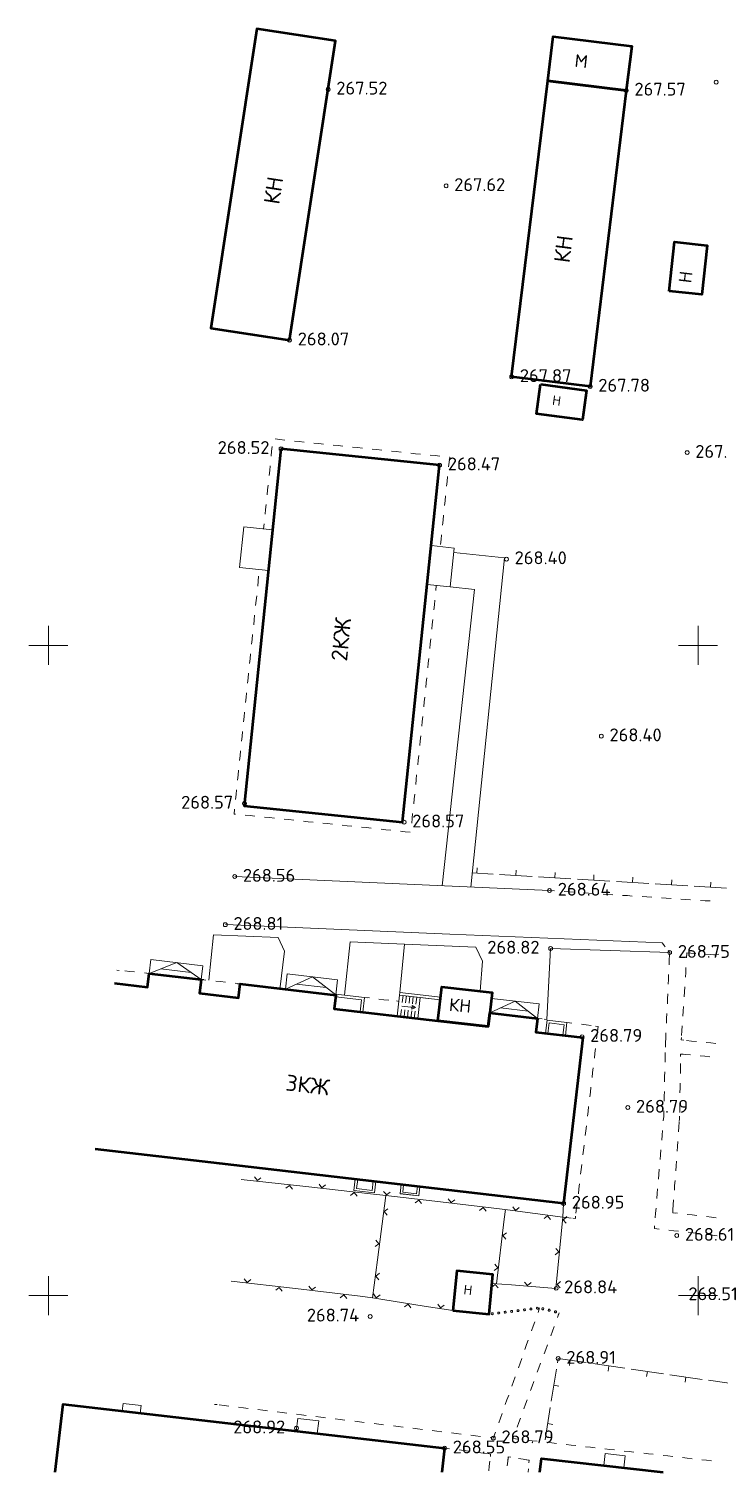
# Model space of a CAD drawing. Header units: millimetres. Extents: x -1422098 to 159246, y 52914 to 701814.
# Drawn here: x -565674 to -512559, y 223561 to 334554 of the extents above; entities that cross this region are included whole.
import ezdxf

# ---------------------------------------------------------------- set-up
doc = ezdxf.new("R2010")
doc.units = ezdxf.units.MM
doc.header["$MEASUREMENT"] = 0
for name, color, linetype in [('! Будiвлi', 7, 'Continuous'), ('! Будівлі.доповнення', 7, 'Continuous'), ('! Вiдмiтки', 7, 'Continuous'), ('! Дороги', 7, 'Continuous'), ('! Засічки Координатні', 7, 'Continuous'), ('! Огорожi', 7, 'Continuous')]:
    doc.layers.add(name, color=color, linetype=linetype)
doc.styles.add('СГЕНЕРИР_СТИЛЬ_1', font='ARIALUNI.TTF')

msp = doc.modelspace()

# ---------------------------------------------------------------- linework, layer by layer
at = {"layer": '! Будiвлi', "color": 250, "linetype": 'Continuous', "lineweight": 50, "true_color": 0x444444, "flags": 128}
for points in [[(-545614, 310614), (-542074, 333624), (-548124, 334554), (-551664, 311544)], [(-519704, 329814), (-525744, 330554), (-525324, 333974), (-519284, 333234)], [(-519704, 329814), (-522484, 307054), (-528524, 307784), (-525744, 330554)], [(-516404, 314394), (-515994, 318174), (-513484, 317894), (-513894, 314124)], [(-526294, 307234), (-522774, 306754), (-523084, 304484), (-526604, 304954)], [(-546274, 302254), (-549114, 274804), (-536914, 273534), (-534064, 300994)], [(-534084, 259324), (-533904, 260884), (-530034, 260434), (-530214, 258874), (-530344, 257824), (-534204, 258264)], [(-533054, 235984), (-530264, 235714), (-529964, 238764), (-532754, 239034)]]:
    msp.add_lwpolyline(points, close=True, dxfattribs=at)
for points in [[(-559094, 261154), (-556534, 260854), (-556414, 261914), (-552414, 261454), (-552534, 260394), (-549534, 260044), (-549414, 261104), (-542044, 260254), (-542174, 259194), (-534204, 258264), (-530344, 257824), (-530214, 258874), (-526544, 258454), (-526664, 257394), (-523044, 256974), (-524524, 244224), (-551014, 247294), (-560574, 248404)], [(-563641, 223561), (-563034, 228794), (-533684, 225404), (-533896, 223561)], [(-526352, 223561), (-526234, 224614), (-516876, 223561)]]:
    msp.add_lwpolyline(points, dxfattribs=at)
at = {"layer": '! Будівлі.доповнення', "color": 250, "linetype": 'Continuous', "lineweight": 20, "true_color": 0x444444, "flags": 128}
for points in [[(-547244, 292904), (-546914, 296034), (-549124, 296264), (-549454, 293134)], [(-535014, 291814), (-534704, 294814), (-532944, 294624), (-533254, 291634)], [(-556416, 261919), (-556294, 262974), (-552293, 262510), (-552415, 261455)], [(-556414, 261914), (-552414, 261454), (-552294, 262504), (-556294, 262974)], [(-542049, 260255), (-541914, 261424), (-545793, 261874), (-545929, 260705)], [(-542044, 260254), (-545924, 260704), (-545794, 261874), (-541914, 261424)], [(-542044, 260314), (-542064, 260104), (-540084, 259874), (-540184, 258964), (-539984, 258934), (-539854, 260064)], [(-537334, 258634), (-535754, 258444), (-535564, 260074), (-537144, 260254)], [(-537144, 260254), (-534014, 259894), (-533994, 260094), (-537124, 260454)], [(-534204, 258264), (-535754, 258444), (-535564, 260074), (-534014, 259894)], [(-530214, 258874), (-526544, 258454), (-526414, 259564), (-530084, 259994)], [(-530213, 258881), (-530084, 259994), (-526412, 259568), (-526541, 258456)], [(-536171, 259457), (-535924, 259286), (-536203, 259176)], [(-525924, 257304), (-524384, 257134), (-524274, 258144), (-525804, 258324)], [(-525804, 258329), (-524268, 258150), (-524386, 257135), (-524578, 257157), (-524484, 257970), (-525636, 258103), (-525730, 257291), (-525922, 257313)], [(-525730, 257291), (-525636, 258103), (-524484, 257970), (-524578, 257157)], [(-538984, 245904), (-540574, 246084), (-540674, 245214), (-539084, 245034)], [(-539080, 245031), (-540670, 245215), (-540569, 246086), (-540370, 246063), (-540451, 245366), (-539259, 245228), (-539178, 245925), (-538979, 245902)], [(-539178, 245925), (-539259, 245228), (-540451, 245366), (-540370, 246063)], [(-535673, 244815), (-537097, 244980), (-537016, 245677), (-536838, 245656), (-536903, 245098), (-535835, 244975), (-535770, 245532), (-535592, 245512)], [(-535594, 245504), (-537014, 245674), (-537094, 244974), (-535674, 244814)], [(-535770, 245532), (-535835, 244975), (-536903, 245098), (-536838, 245656)], [(-558494, 228264), (-557114, 228104), (-557044, 228684), (-558424, 228844)], [(-545094, 226724), (-543494, 226534), (-543374, 227514), (-544974, 227694)], [(-521444, 224074), (-519884, 223904), (-519784, 224814), (-521334, 224984)]]:
    msp.add_lwpolyline(points, close=True, dxfattribs=at)
for points in [[(-556416, 261919), (-554293, 262742)], [(-555525, 262261), (-553191, 261991)], [(-554293, 262742), (-552415, 261455)], [(-543854, 261649), (-545929, 260705)], [(-542808, 260837), (-545071, 261099)], [(-542049, 260255), (-543854, 261649)], [(-537148, 260250), (-537336, 258627)], [(-537148, 260250), (-535566, 260067)], [(-536884, 260220), (-536947, 259679)], [(-536620, 260189), (-536683, 259648)], [(-536357, 260159), (-536419, 259618)], [(-536093, 260128), (-536156, 259587)], [(-535829, 260098), (-535892, 259557)], [(-535754, 258444), (-535566, 260067)], [(-530213, 258881), (-528248, 259781)], [(-528248, 259781), (-526541, 258456)], [(-537336, 258627), (-535754, 258444)], [(-537009, 259138), (-537072, 258597)], [(-536978, 259408), (-536050, 259301)], [(-536746, 259107), (-536808, 258566)], [(-536482, 259077), (-536545, 258536)], [(-536218, 259046), (-536281, 258505)], [(-536018, 258475), (-535955, 259016)], [(-529388, 259256), (-527246, 259007)], [(-525922, 257313), (-525804, 258329)], [(-525804, 258329), (-524268, 258150)], [(-525730, 257291), (-525636, 258103)], [(-525636, 258103), (-524484, 257970)], [(-524578, 257157), (-524484, 257970)], [(-524386, 257135), (-524268, 258150)], [(-525922, 257313), (-524386, 257135)], [(-540569, 246086), (-540670, 245215)], [(-538979, 245902), (-540569, 246086)], [(-540370, 246063), (-540451, 245366)], [(-539259, 245228), (-540451, 245366)], [(-539178, 245925), (-539259, 245228)], [(-538979, 245902), (-539080, 245031)], [(-537016, 245677), (-537097, 244980)], [(-535592, 245512), (-537016, 245677)], [(-536838, 245656), (-536903, 245098)], [(-535770, 245532), (-535835, 244975)], [(-535592, 245512), (-535673, 244815)], [(-539080, 245031), (-540670, 245215)], [(-535673, 244815), (-537097, 244980)], [(-535835, 244975), (-536903, 245098)]]:
    msp.add_lwpolyline(points, dxfattribs=at)
at = {"layer": '! Вiдмiтки', "color": 250, "linetype": 'Continuous', "lineweight": 13, "true_color": 0x444444, "flags": 128}
for points in [[(-542644, 330054), (-542574, 330034), (-542514, 329974), (-542494, 329904), (-542514, 329824), (-542574, 329774), (-542644, 329754), (-542724, 329774), (-542774, 329824), (-542794, 329904), (-542774, 329974), (-542724, 330034)], [(-519704, 329964), (-519624, 329944), (-519574, 329894), (-519554, 329814), (-519574, 329744), (-519624, 329684), (-519704, 329664), (-519774, 329684), (-519834, 329744), (-519854, 329814), (-519834, 329894), (-519774, 329944)], [(-512784, 330604), (-512704, 330584), (-512654, 330534), (-512634, 330454), (-512654, 330384), (-512704, 330324), (-512784, 330304), (-512854, 330324), (-512914, 330384), (-512934, 330454), (-512914, 330534), (-512854, 330584)], [(-533574, 322624), (-533494, 322604), (-533444, 322554), (-533424, 322474), (-533444, 322404), (-533494, 322344), (-533574, 322324), (-533644, 322344), (-533704, 322404), (-533724, 322474), (-533704, 322554), (-533644, 322604)], [(-545614, 310764), (-545544, 310744), (-545484, 310684), (-545464, 310614), (-545484, 310534), (-545544, 310484), (-545614, 310464), (-545694, 310484), (-545744, 310534), (-545764, 310614), (-545744, 310684), (-545694, 310744)], [(-528524, 307934), (-528454, 307914), (-528394, 307864), (-528374, 307784), (-528394, 307714), (-528454, 307654), (-528524, 307634), (-528604, 307654), (-528654, 307714), (-528674, 307784), (-528654, 307864), (-528604, 307914)], [(-522484, 307204), (-522404, 307184), (-522354, 307124), (-522334, 307054), (-522354, 306974), (-522404, 306924), (-522484, 306904), (-522554, 306924), (-522614, 306974), (-522634, 307054), (-522614, 307124), (-522554, 307184)], [(-546274, 302404), (-546194, 302384), (-546144, 302334), (-546124, 302254), (-546144, 302184), (-546194, 302124), (-546274, 302104), (-546344, 302124), (-546404, 302184), (-546424, 302254), (-546404, 302334), (-546344, 302384)], [(-515024, 302114), (-514954, 302094), (-514894, 302044), (-514874, 301964), (-514894, 301894), (-514954, 301834), (-515024, 301814), (-515104, 301834), (-515154, 301894), (-515174, 301964), (-515154, 302044), (-515104, 302094)], [(-534064, 301144), (-533994, 301124), (-533934, 301064), (-533914, 300994), (-533934, 300914), (-533994, 300864), (-534064, 300844), (-534144, 300864), (-534194, 300914), (-534214, 300994), (-534194, 301064), (-534144, 301124)], [(-528924, 293924), (-528844, 293904), (-528794, 293844), (-528774, 293774), (-528794, 293694), (-528844, 293644), (-528924, 293624), (-528994, 293644), (-529044, 293694), (-529074, 293774), (-529044, 293844), (-528994, 293904)], [(-521624, 280304), (-521554, 280284), (-521494, 280234), (-521474, 280154), (-521494, 280084), (-521554, 280024), (-521624, 280004), (-521704, 280024), (-521754, 280084), (-521774, 280154), (-521754, 280234), (-521704, 280284)], [(-549084, 275134), (-549004, 275104), (-548954, 275054), (-548934, 274984), (-548954, 274904), (-549004, 274854), (-549084, 274834), (-549154, 274854), (-549214, 274904), (-549234, 274984), (-549214, 275054), (-549154, 275104)], [(-536804, 273694), (-536734, 273674), (-536674, 273624), (-536654, 273544), (-536674, 273474), (-536734, 273414), (-536804, 273394), (-536884, 273414), (-536934, 273474), (-536954, 273544), (-536934, 273624), (-536884, 273674)], [(-549834, 269514), (-549764, 269494), (-549704, 269434), (-549684, 269364), (-549704, 269284), (-549764, 269234), (-549834, 269214), (-549914, 269234), (-549964, 269284), (-549984, 269364), (-549964, 269434), (-549914, 269494)], [(-525604, 268434), (-525524, 268414), (-525474, 268354), (-525454, 268284), (-525474, 268204), (-525524, 268154), (-525604, 268134), (-525684, 268154), (-525734, 268204), (-525754, 268284), (-525734, 268354), (-525684, 268414)], [(-550554, 265814), (-550484, 265794), (-550424, 265734), (-550404, 265664), (-550424, 265584), (-550484, 265534), (-550554, 265514), (-550634, 265534), (-550684, 265584), (-550704, 265664), (-550684, 265734), (-550634, 265794)], [(-525524, 263974), (-525454, 263954), (-525394, 263904), (-525374, 263824), (-525394, 263754), (-525454, 263694), (-525524, 263674), (-525604, 263694), (-525654, 263754), (-525674, 263824), (-525654, 263904), (-525604, 263954)], [(-516364, 263664), (-516294, 263644), (-516234, 263594), (-516214, 263514), (-516234, 263444), (-516294, 263384), (-516364, 263364), (-516444, 263384), (-516494, 263444), (-516514, 263514), (-516494, 263594), (-516444, 263644)], [(-523114, 257194), (-523034, 257174), (-522984, 257124), (-522954, 257044), (-522984, 256974), (-523034, 256914), (-523114, 256894), (-523184, 256914), (-523234, 256974), (-523264, 257044), (-523234, 257124), (-523184, 257174)], [(-519584, 251754), (-519504, 251734), (-519454, 251684), (-519434, 251604), (-519454, 251534), (-519504, 251474), (-519584, 251454), (-519654, 251474), (-519714, 251534), (-519734, 251604), (-519714, 251684), (-519654, 251734)], [(-524524, 244374), (-524454, 244354), (-524394, 244304), (-524374, 244224), (-524394, 244154), (-524454, 244094), (-524524, 244074), (-524604, 244094), (-524654, 244154), (-524674, 244224), (-524654, 244304), (-524604, 244354)], [(-515824, 241904), (-515744, 241884), (-515694, 241824), (-515674, 241754), (-515694, 241684), (-515744, 241624), (-515824, 241604), (-515894, 241624), (-515954, 241684), (-515974, 241754), (-515954, 241824), (-515894, 241884)], [(-525114, 237844), (-525034, 237824), (-524984, 237774), (-524954, 237694), (-524984, 237624), (-525034, 237574), (-525114, 237544), (-525184, 237574), (-525234, 237624), (-525264, 237694), (-525234, 237774), (-525184, 237824)], [(-539414, 235684), (-539344, 235664), (-539284, 235604), (-539264, 235534), (-539284, 235454), (-539344, 235404), (-539414, 235384), (-539494, 235404), (-539544, 235454), (-539564, 235534), (-539544, 235604), (-539494, 235664)], [(-524944, 232444), (-524864, 232424), (-524814, 232364), (-524794, 232294), (-524814, 232214), (-524864, 232164), (-524944, 232144), (-525014, 232164), (-525074, 232214), (-525094, 232294), (-525074, 232364), (-525014, 232424)], [(-545074, 227084), (-544994, 227064), (-544944, 227014), (-544924, 226934), (-544944, 226864), (-544994, 226804), (-545074, 226784), (-545144, 226804), (-545204, 226864), (-545224, 226934), (-545204, 227014), (-545144, 227064)], [(-533684, 225554), (-533604, 225534), (-533554, 225484), (-533534, 225404), (-533554, 225334), (-533604, 225274), (-533684, 225254), (-533754, 225274), (-533814, 225334), (-533834, 225404), (-533814, 225484), (-533754, 225534)], [(-529934, 226324), (-529854, 226304), (-529804, 226254), (-529784, 226184), (-529804, 226104), (-529854, 226054), (-529934, 226034), (-530004, 226054), (-530064, 226104), (-530084, 226184), (-530064, 226254), (-530004, 226304)]]:
    msp.add_lwpolyline(points, close=True, dxfattribs=at)
at = {"layer": '! Дороги', "color": 250, "linetype": 'Continuous', "lineweight": 20, "true_color": 0x444444, "flags": 128}
for points in [[(-546724, 303014), (-546354, 302974)], [(-547034, 301704), (-546994, 302074)], [(-546994, 302074), (-546954, 302444)], [(-546354, 302974), (-545984, 302934)], [(-545234, 302854), (-544864, 302814)], [(-544864, 302814), (-544494, 302774)], [(-543744, 302704), (-543374, 302664)], [(-543374, 302664), (-542994, 302624)], [(-542254, 302544), (-541874, 302504)], [(-541874, 302504), (-541504, 302464)], [(-540764, 302394), (-540384, 302354)], [(-540384, 302354), (-540014, 302314)], [(-539264, 302234), (-538894, 302194)], [(-538894, 302194), (-538524, 302154)], [(-537774, 302084), (-537404, 302044)], [(-537404, 302044), (-537034, 302004)], [(-536284, 301924), (-535914, 301884)], [(-547144, 300584), (-547104, 300954)], [(-535914, 301884), (-535534, 301854)], [(-534794, 301774), (-534414, 301734)], [(-534414, 301734), (-534044, 301694)], [(-533334, 301244), (-533374, 300874)], [(-533294, 301614), (-533334, 301244)], [(-533304, 301614), (-533294, 301614)], [(-547184, 300214), (-547144, 300584)], [(-533494, 299754), (-533534, 299384)], [(-533454, 300124), (-533494, 299754)], [(-547344, 298714), (-547304, 299094)], [(-547304, 299094), (-547264, 299464)], [(-533604, 298634), (-533644, 298264)], [(-547494, 297224), (-547454, 297594)], [(-547454, 297594), (-547414, 297974)], [(-533644, 298264), (-533684, 297894)], [(-547614, 296104), (-547574, 296484)], [(-533804, 296774), (-533844, 296394)], [(-533764, 297144), (-533804, 296774)], [(-533954, 295274), (-533994, 294904)], [(-533914, 295654), (-533954, 295274)], [(-531674, 268554), (-529074, 293874), (-532984, 294274)], [(-548064, 291704), (-548034, 292084)], [(-548034, 292084), (-547994, 292454)], [(-548184, 290594), (-548144, 290964)], [(-534324, 291744), (-534364, 291364)], [(-533874, 268654), (-531384, 291434), (-533254, 291634)], [(-548224, 290214), (-548184, 290594)], [(-534474, 290254), (-534514, 289874)], [(-534434, 290624), (-534474, 290254)], [(-548374, 288724), (-548334, 289094)], [(-548334, 289094), (-548304, 289474)], [(-534634, 288754), (-534674, 288384)], [(-534594, 289134), (-534634, 288754)], [(-548534, 287234), (-548494, 287604)], [(-548494, 287604), (-548454, 287974)], [(-534744, 287634), (-534784, 287264)], [(-548644, 286114), (-548614, 286484)], [(-534784, 287264), (-534824, 286894)], [(-548684, 285744), (-548644, 286114)], [(-534944, 285774), (-534984, 285404)], [(-534904, 286144), (-534944, 285774)], [(-548844, 284244), (-548804, 284624)], [(-548804, 284624), (-548764, 284994)], [(-535094, 284284), (-535134, 283904)], [(-535054, 284654), (-535094, 284284)], [(-548994, 282754), (-548954, 283134)], [(-548954, 283134), (-548924, 283504)], [(-535214, 283164), (-535254, 282794)], [(-549114, 281634), (-549074, 282014)], [(-535254, 282794), (-535294, 282414)], [(-549154, 281264), (-549114, 281634)], [(-535404, 281294), (-535444, 280924)], [(-535364, 281674), (-535404, 281294)], [(-549304, 279774), (-549264, 280144)], [(-549264, 280144), (-549224, 280514)], [(-535564, 279804), (-535594, 279434)], [(-535524, 280174), (-535564, 279804)], [(-549464, 278284), (-549424, 278654)], [(-549424, 278654), (-549384, 279024)], [(-535674, 278684), (-535714, 278314)], [(-549574, 277164), (-549534, 277534)], [(-535714, 278314), (-535754, 277944)], [(-549614, 276784), (-549574, 277164)], [(-535874, 276824), (-535904, 276444)], [(-535834, 277194), (-535874, 276824)], [(-549774, 275294), (-549734, 275674)], [(-549734, 275674), (-549694, 276044)], [(-536024, 275334), (-536064, 274954)], [(-535984, 275704), (-536024, 275334)], [(-549884, 274174), (-549844, 274554)], [(-549764, 274164), (-549884, 274174)], [(-536144, 274214), (-536184, 273834)], [(-548644, 274054), (-549024, 274084)], [(-548274, 274014), (-548644, 274054)], [(-547154, 273894), (-547534, 273934)], [(-546784, 273854), (-547154, 273894)], [(-545664, 273744), (-546034, 273774)], [(-545294, 273704), (-545664, 273744)], [(-544174, 273584), (-544544, 273624)], [(-543804, 273544), (-544174, 273584)], [(-542684, 273434), (-543054, 273474)], [(-542304, 273394), (-542684, 273434)], [(-541184, 273274), (-541564, 273314)], [(-540814, 273234), (-541184, 273274)], [(-539694, 273124), (-540074, 273164)], [(-539324, 273084), (-539694, 273124)], [(-536184, 273834), (-536214, 273464)], [(-538204, 272964), (-538574, 273004)], [(-537834, 272924), (-538204, 272964)], [(-536714, 272814), (-537084, 272854)], [(-536344, 272774), (-536714, 272814)], [(-549834, 269364), (-525604, 268284)], [(-525604, 268284), (-525234, 268254)], [(-525604, 268284), (-525404, 268264)], [(-524484, 268204), (-524104, 268184)], [(-524104, 268184), (-523734, 268164)], [(-522984, 268114), (-522614, 268084)], [(-522614, 268084), (-522234, 268064)], [(-521484, 268014), (-521114, 267994)], [(-521114, 267994), (-520744, 267964)], [(-519994, 267914), (-519614, 267894)], [(-519614, 267894), (-519244, 267864)], [(-518494, 267824), (-518124, 267794)], [(-518124, 267794), (-517744, 267774)], [(-516994, 267724), (-516624, 267704)], [(-516624, 267704), (-516244, 267674)], [(-515504, 267624), (-515124, 267604)], [(-515124, 267604), (-514754, 267574)], [(-514004, 267534), (-513634, 267504)], [(-513634, 267504), (-513254, 267484)], [(-550554, 265664), (-533274, 264944), (-516934, 264264)], [(-546354, 260684), (-545994, 263634), (-546484, 264674), (-551454, 264884), (-551824, 261394)], [(-536774, 264164), (-540954, 264334), (-541374, 260234)], [(-530954, 260544), (-530774, 262854), (-531284, 263934), (-536774, 264164), (-537124, 260454)], [(-516934, 264264), (-516704, 263964)], [(-516934, 264264), (-516814, 264104)], [(-525814, 258374), (-525524, 263824), (-516364, 263514)], [(-516364, 263514), (-516484, 263674)], [(-516374, 263324), (-516394, 262954)], [(-516364, 263514), (-516374, 263314)], [(-515034, 263494), (-515064, 263114)], [(-515034, 263494), (-515044, 263294)], [(-514734, 263474), (-515034, 263494)], [(-515034, 263494), (-514834, 263484)], [(-514364, 263444), (-514734, 263474)], [(-513244, 263374), (-513614, 263394)], [(-512864, 263354), (-513244, 263374)], [(-512774, 263344), (-512974, 263354)], [(-512774, 263344), (-512584, 263404)], [(-558914, 262164), (-558724, 262144)], [(-557904, 262064), (-558284, 262104)], [(-557534, 262024), (-557904, 262064)], [(-556414, 261914), (-556784, 261954)], [(-516394, 262954), (-516414, 262584)], [(-515134, 261994), (-515154, 261624)], [(-515114, 262374), (-515134, 261994)], [(-556414, 261914), (-556614, 261934)], [(-552414, 261454), (-552044, 261404)], [(-552414, 261454), (-552214, 261434)], [(-551294, 261324), (-550924, 261284)], [(-550924, 261284), (-550554, 261234)], [(-549804, 261154), (-549434, 261104)], [(-549414, 261104), (-549614, 261124)], [(-549434, 261104), (-549414, 261104)], [(-516464, 261454), (-516474, 261084)], [(-516444, 261834), (-516464, 261454)], [(-515204, 260874), (-515234, 260494)], [(-539854, 260064), (-539474, 260024)], [(-539854, 260064), (-539654, 260044)], [(-538734, 259934), (-538364, 259894)], [(-538364, 259894), (-537984, 259854)], [(-537204, 259764), (-537394, 259794)], [(-537244, 259774), (-537204, 259764)], [(-516534, 259954), (-516544, 259584)], [(-516514, 260334), (-516534, 259954)], [(-515234, 260494), (-515254, 260124)], [(-516584, 258834), (-516604, 258454)], [(-515334, 259004), (-515354, 258624)], [(-515304, 259374), (-515334, 259004)], [(-526544, 258454), (-526174, 258414)], [(-526544, 258454), (-526344, 258434)], [(-525814, 258374), (-526014, 258394)], [(-524274, 258144), (-523894, 258094)], [(-524274, 258144), (-524074, 258124)], [(-523154, 258004), (-522784, 257954)], [(-522784, 257954), (-522414, 257904)], [(-521874, 257844), (-522064, 257864)], [(-521894, 257634), (-521934, 257264)], [(-521874, 257844), (-521894, 257644)], [(-516604, 258454), (-516614, 258084)], [(-515404, 257884), (-515424, 257504)], [(-521934, 257264), (-521984, 256894)], [(-516694, 256434), (-516684, 256634)], [(-516694, 256434), (-516694, 256234)], [(-516664, 256964), (-516684, 256584)], [(-516654, 257334), (-516664, 256964)], [(-515474, 256794), (-515464, 256994)], [(-515474, 256794), (-515274, 256774)], [(-515424, 257504), (-515454, 257134)], [(-515064, 256754), (-514684, 256714)], [(-514684, 256714), (-514314, 256684)], [(-513564, 256604), (-513194, 256564)], [(-513194, 256564), (-512824, 256534)], [(-522114, 255774), (-522154, 255404)], [(-522074, 256144), (-522114, 255774)], [(-516714, 255464), (-516724, 255084)], [(-516704, 255834), (-516714, 255464)], [(-515524, 255714), (-515524, 255514)], [(-515524, 255714), (-515324, 255694)], [(-515144, 255684), (-515514, 255714)], [(-514774, 255644), (-515144, 255684)], [(-513654, 255544), (-514024, 255574)], [(-513274, 255504), (-513654, 255544)], [(-522294, 254284), (-522334, 253914)], [(-522244, 254654), (-522294, 254284)], [(-516744, 254334), (-516754, 253964)], [(-515534, 254974), (-515544, 254594)], [(-515544, 254594), (-515544, 254224)], [(-522424, 253164), (-522464, 252794)], [(-516754, 253964), (-516764, 253584)], [(-515564, 253104), (-515574, 252724)], [(-515564, 253474), (-515564, 253104)], [(-522464, 252794), (-522514, 252424)], [(-516784, 252464), (-516794, 252084)], [(-516774, 252834), (-516784, 252464)], [(-515584, 251974), (-515594, 251604)], [(-522644, 251304), (-522694, 250934)], [(-522604, 251674), (-522644, 251304)], [(-516824, 250904), (-516854, 250584)], [(-516824, 250904), (-516844, 250704)], [(-516814, 251334), (-516824, 250964)], [(-516824, 250904), (-516824, 251104)], [(-516824, 250964), (-516824, 250904)], [(-515604, 250734), (-515604, 250934)], [(-515594, 251604), (-515594, 251224)], [(-522824, 249814), (-522864, 249444)], [(-522774, 250184), (-522824, 249814)], [(-516914, 249844), (-516944, 249464)], [(-515654, 250104), (-515684, 249724)], [(-515624, 250474), (-515654, 250104)], [(-515604, 250734), (-515624, 250534)], [(-522954, 248694), (-522994, 248324)], [(-516944, 249464), (-516974, 249094)], [(-515734, 248984), (-515764, 248604)], [(-522994, 248324), (-523044, 247954)], [(-517074, 247974), (-517104, 247604)], [(-517044, 248344), (-517074, 247974)], [(-515764, 248604), (-515784, 248234)], [(-523174, 246834), (-523224, 246464)], [(-523134, 247214), (-523174, 246834)], [(-517194, 246474), (-517224, 246104)], [(-517164, 246854), (-517194, 246474)], [(-515874, 247114), (-515894, 246734)], [(-515844, 247484), (-515874, 247114)], [(-523354, 245344), (-523394, 244974)], [(-523304, 245724), (-523354, 245344)], [(-517294, 245354), (-517324, 244984)], [(-515984, 245614), (-516004, 245244)], [(-515954, 245984), (-515984, 245614)], [(-523484, 244234), (-523524, 243854)], [(-517324, 244984), (-517354, 244614)], [(-516064, 244494), (-516094, 244114)], [(-524314, 243144), (-524584, 243174)], [(-524584, 243174), (-524384, 243154)], [(-523944, 243094), (-524314, 243144)], [(-523624, 243054), (-523824, 243084)], [(-523624, 243054), (-523604, 243254)], [(-523524, 243854), (-523574, 243484)], [(-517444, 243484), (-517484, 243114)], [(-517414, 243864), (-517444, 243484)], [(-516134, 243514), (-516124, 243714)], [(-516134, 243514), (-515764, 243464)], [(-516134, 243514), (-515934, 243484)], [(-516094, 244114), (-516114, 243744)], [(-515014, 243384), (-514644, 243344)], [(-514644, 243344), (-514274, 243294)], [(-513524, 243214), (-513154, 243174)], [(-513154, 243174), (-512784, 243124)], [(-517544, 242294), (-517534, 242494)], [(-517544, 242364), (-517544, 242294)], [(-517544, 242294), (-517174, 242254)], [(-517544, 242294), (-517354, 242274)], [(-516434, 242174), (-516054, 242124)], [(-516054, 242124), (-515684, 242084)], [(-514944, 242004), (-514564, 241954)], [(-514564, 241954), (-514194, 241914)], [(-513454, 241834), (-513074, 241794)], [(-513074, 241794), (-512704, 241744)], [(-526374, 236184), (-526494, 235834)], [(-526374, 236184), (-526434, 235994)], [(-524864, 235814), (-524994, 235464)], [(-524864, 235814), (-524934, 235634)], [(-526874, 234774), (-526994, 234424)], [(-526744, 235124), (-526874, 234774)], [(-525384, 234414), (-525514, 234054)], [(-525254, 234764), (-525384, 234414)], [(-527374, 233364), (-527504, 233004)], [(-527254, 233714), (-527374, 233364)], [(-525774, 233354), (-525904, 233004)], [(-527754, 232304), (-527874, 231944)], [(-525904, 233004), (-526034, 232654)], [(-528254, 230884), (-528384, 230534)], [(-527874, 231944), (-528004, 231594)], [(-526424, 231594), (-526554, 231244)], [(-526294, 231944), (-526424, 231594)], [(-528384, 230534), (-528504, 230184)], [(-526944, 230184), (-527074, 229834)], [(-526814, 230534), (-526944, 230184)], [(-551394, 228774), (-551194, 228754)], [(-550654, 228684), (-551034, 228734)], [(-550284, 228644), (-550654, 228684)], [(-528884, 229124), (-529014, 228764)], [(-528754, 229474), (-528884, 229124)], [(-527454, 228784), (-527584, 228424)], [(-527334, 229134), (-527454, 228784)], [(-549164, 228504), (-549544, 228554)], [(-548794, 228464), (-549164, 228504)], [(-547674, 228324), (-548054, 228374)], [(-547304, 228284), (-547674, 228324)], [(-546194, 228144), (-546564, 228194)], [(-545814, 228104), (-546194, 228144)], [(-544704, 227964), (-545074, 228014)], [(-544324, 227924), (-544704, 227964)], [(-543214, 227784), (-543584, 227834)], [(-542844, 227744), (-543214, 227784)], [(-541724, 227604), (-542094, 227654)], [(-541354, 227564), (-541724, 227604)], [(-529384, 227704), (-529514, 227354)], [(-529264, 228064), (-529384, 227704)], [(-527844, 227724), (-527974, 227374)], [(-540234, 227424), (-540604, 227474)], [(-539864, 227384), (-540234, 227424)], [(-538744, 227244), (-539114, 227294)], [(-538374, 227204), (-538744, 227244)], [(-537254, 227064), (-537624, 227114)], [(-536884, 227024), (-537254, 227064)], [(-535764, 226884), (-536134, 226934)], [(-535394, 226844), (-535764, 226884)], [(-534274, 226704), (-534644, 226754)], [(-533904, 226664), (-534274, 226704)], [(-532784, 226524), (-533164, 226574)], [(-532414, 226484), (-532784, 226524)], [(-529764, 226644), (-529894, 226294)], [(-527974, 227374), (-528104, 227024)], [(-533684, 225404), (-533314, 225354)], [(-533684, 225404), (-533484, 225384)], [(-531294, 226344), (-531674, 226394)], [(-530924, 226304), (-531294, 226344)], [(-529934, 226184), (-530184, 226214)], [(-529934, 226184), (-530134, 226204)], [(-529934, 226184), (-529864, 226364)], [(-529894, 226294), (-529934, 226184)], [(-528434, 226144), (-528364, 226334)], [(-528364, 226314), (-528434, 226144)], [(-528434, 226144), (-528054, 226104)], [(-528434, 226144), (-528234, 226124)], [(-527314, 226014), (-526944, 225974)], [(-526944, 225974), (-526564, 225934)], [(-525824, 225854), (-525444, 225804)], [(-525444, 225804), (-525074, 225764)], [(-524334, 225684), (-523954, 225644)], [(-523954, 225644), (-523584, 225604)], [(-522844, 225514), (-522464, 225474)], [(-522464, 225474), (-522094, 225434)], [(-521354, 225344), (-520974, 225304)], [(-532564, 225264), (-532194, 225214)], [(-532194, 225214), (-531824, 225164)], [(-531074, 225074), (-530704, 225024)], [(-530704, 225024), (-530334, 224984)], [(-530144, 224954), (-530344, 224984)], [(-530204, 224404), (-530244, 224024)], [(-530144, 224954), (-530164, 224754)], [(-528864, 224034), (-528824, 224404)], [(-528824, 224404), (-528784, 224734)], [(-528784, 224734), (-528804, 224534)], [(-528784, 224734), (-528744, 224724)], [(-528784, 224734), (-528584, 224704)], [(-528004, 224614), (-527634, 224554)], [(-527634, 224554), (-527264, 224494)], [(-527174, 224474), (-527364, 224504)], [(-527174, 224474), (-527194, 224274)], [(-520974, 225304), (-520604, 225264)], [(-519864, 225184), (-519484, 225144)], [(-519484, 225144), (-519114, 225094)], [(-518364, 225014), (-517994, 224974)], [(-517994, 224974), (-517624, 224934)], [(-516874, 224844), (-516504, 224804)], [(-516504, 224804), (-516134, 224764)], [(-515384, 224674), (-515014, 224634)], [(-515014, 224634), (-514644, 224594)], [(-513894, 224514), (-513524, 224474)], [(-513524, 224474), (-513154, 224424)], [(-530244, 224024), (-530284, 223654)], [(-527234, 223824), (-527262, 223561)]]:
    msp.add_lwpolyline(points, dxfattribs=at)
for points in [[(-530024, 235814), (-529984, 235814), (-529954, 235784), (-529944, 235754), (-529944, 235714), (-529974, 235684), (-530004, 235664), (-530044, 235674), (-530074, 235694), (-530094, 235734), (-530084, 235774), (-530064, 235804)], [(-529534, 235874), (-529494, 235874), (-529464, 235844), (-529444, 235814), (-529454, 235774), (-529474, 235744), (-529514, 235724), (-529554, 235734), (-529584, 235754), (-529594, 235794), (-529594, 235834), (-529564, 235864)], [(-529034, 235934), (-528994, 235934), (-528964, 235904), (-528954, 235874), (-528954, 235834), (-528984, 235804), (-529014, 235784), (-529054, 235794), (-529084, 235814), (-529094, 235854), (-529094, 235894), (-529074, 235924)], [(-528534, 235994), (-528494, 235994), (-528464, 235964), (-528454, 235934), (-528454, 235894), (-528484, 235864), (-528514, 235844), (-528554, 235854), (-528584, 235874), (-528604, 235914), (-528594, 235954), (-528574, 235984)], [(-528044, 236054), (-528004, 236054), (-527974, 236024), (-527954, 235994), (-527964, 235954), (-527984, 235924), (-528024, 235914), (-528064, 235914), (-528094, 235934), (-528104, 235974), (-528104, 236014), (-528074, 236044)], [(-527544, 236114), (-527504, 236114), (-527474, 236094), (-527464, 236054), (-527464, 236014), (-527494, 235984), (-527524, 235974), (-527564, 235974), (-527594, 236004), (-527614, 236034), (-527604, 236074), (-527584, 236104)], [(-527044, 236184), (-527014, 236174), (-526984, 236154), (-526964, 236114), (-526974, 236074), (-526994, 236044), (-527034, 236034), (-527064, 236034), (-527104, 236064), (-527114, 236094), (-527104, 236134), (-527084, 236164)], [(-526554, 236244), (-526514, 236234), (-526484, 236214), (-526464, 236174), (-526474, 236134), (-526494, 236104), (-526534, 236094), (-526574, 236094), (-526604, 236124), (-526614, 236154), (-526614, 236194), (-526584, 236224)], [(-526114, 236204), (-526074, 236184), (-526054, 236144), (-526054, 236114), (-526074, 236074), (-526104, 236054), (-526144, 236054), (-526184, 236074), (-526204, 236104), (-526204, 236144), (-526184, 236184), (-526144, 236204)], [(-525624, 236084), (-525594, 236064), (-525574, 236024), (-525564, 235994), (-525584, 235954), (-525624, 235934), (-525664, 235934), (-525694, 235954), (-525714, 235984), (-525714, 236024), (-525694, 236064), (-525664, 236084)], [(-525134, 235964), (-525104, 235944), (-525084, 235914), (-525084, 235874), (-525104, 235834), (-525134, 235814), (-525174, 235814), (-525204, 235834), (-525224, 235864), (-525234, 235904), (-525214, 235944), (-525174, 235964)]]:
    msp.add_lwpolyline(points, close=True, dxfattribs=at)
at = {"layer": '! Засічки Координатні', "color": 92, "linetype": 'Continuous', "lineweight": 13, "true_color": 0x00d200, "flags": 128}
for points in [[(-564174, 288644), (-564174, 287144)], [(-564174, 285644), (-564174, 288644)], [(-564174, 285644), (-564174, 288644)], [(-564174, 285644), (-564174, 288644)], [(-564174, 285644), (-564174, 288644)], [(-564174, 285644), (-564174, 288644)], [(-564174, 288644), (-564174, 285644)], [(-564174, 288644), (-564174, 285644)], [(-514174, 285644), (-514174, 288644)], [(-514174, 285644), (-514174, 288644)], [(-565674, 287144), (-562674, 287144)], [(-565674, 287144), (-562674, 287144)], [(-565674, 287144), (-562674, 287144)], [(-562674, 287144), (-565674, 287144)], [(-565674, 287144), (-564174, 287144)], [(-565674, 287144), (-562674, 287144)], [(-565674, 287144), (-562674, 287144)], [(-562674, 287144), (-565674, 287144)], [(-564174, 287144), (-562674, 287144)], [(-564174, 287144), (-564174, 285644)], [(-515674, 287144), (-514174, 287144)], [(-514174, 287144), (-512674, 287144)], [(-564174, 238644), (-564174, 235644)], [(-564174, 238644), (-564174, 235644)], [(-564174, 238644), (-564174, 235644)], [(-564174, 235644), (-564174, 238644)], [(-564174, 238644), (-564174, 237144)], [(-564174, 238644), (-564174, 235644)], [(-564174, 238644), (-564174, 235644)], [(-564174, 235644), (-564174, 238644)], [(-514174, 238644), (-514174, 235644)], [(-514174, 238644), (-514174, 235644)], [(-565674, 237144), (-562674, 237144)], [(-565674, 237144), (-562674, 237144)], [(-565674, 237144), (-562674, 237144)], [(-565674, 237144), (-562674, 237144)], [(-565674, 237144), (-562674, 237144)], [(-564174, 237144), (-565674, 237144)], [(-562674, 237144), (-565674, 237144)], [(-562674, 237144), (-565674, 237144)], [(-562674, 237144), (-564174, 237144)], [(-564174, 237144), (-564174, 235644)], [(-514174, 237144), (-515674, 237144)], [(-512674, 237144), (-514174, 237144)]]:
    msp.add_lwpolyline(points, dxfattribs=at)
at = {"layer": '! Огорожi', "color": 250, "linetype": 'Continuous', "lineweight": 20, "true_color": 0x444444, "flags": 128}
for points in [[(-531174, 270024), (-531194, 269624)], [(-528174, 269844), (-528204, 269444)], [(-529954, 269544), (-531564, 269644)], [(-526954, 269364), (-529454, 269514)], [(-523964, 269184), (-526454, 269334)], [(-525184, 269664), (-525204, 269264)], [(-520964, 269004), (-523464, 269154)], [(-522194, 269484), (-522214, 269084)], [(-517974, 268824), (-520464, 268974)], [(-519194, 269304), (-519214, 268904)], [(-514974, 268644), (-517474, 268794)], [(-516204, 269124), (-516224, 268724)], [(-511984, 268464), (-514474, 268614)], [(-513204, 268944), (-513234, 268544)], [(-549334, 246074), (-544364, 245524)], [(-548314, 246264), (-548084, 245984)], [(-548084, 245984), (-547814, 246204)], [(-545894, 245394), (-545614, 245614)], [(-545614, 245614), (-545394, 245334)], [(-544364, 245524), (-539394, 244974)], [(-543344, 245714), (-543124, 245434)], [(-543124, 245434), (-542844, 245654)], [(-540924, 244834), (-540644, 245064)], [(-540644, 245064), (-540424, 244784)], [(-539394, 244974), (-538214, 244844)], [(-538214, 244844), (-538854, 239884)], [(-538374, 245154), (-538204, 244954)], [(-538214, 244844), (-534434, 244394)], [(-538204, 244954), (-538154, 244884)], [(-538154, 244884), (-537874, 245104)], [(-535954, 244274), (-535674, 244484)], [(-535674, 244484), (-535464, 244214)], [(-534434, 244394), (-529464, 243804)], [(-533404, 244574), (-533184, 244294)], [(-533184, 244294), (-532904, 244514)], [(-524524, 244224), (-524584, 243174)], [(-538054, 243814), (-538324, 243594)], [(-538324, 243594), (-538114, 243314)], [(-530994, 243684), (-530714, 243904)], [(-530714, 243904), (-530494, 243624)], [(-529464, 243804), (-528854, 243724)], [(-529104, 243004), (-529004, 243764)], [(-528854, 243724), (-524584, 243174)], [(-528434, 243974), (-528224, 243694)], [(-528224, 243694), (-527944, 243914)], [(-526034, 243064), (-525754, 243274)], [(-525754, 243274), (-525534, 242994)], [(-524584, 243174), (-524964, 239244)], [(-524334, 243154), (-524554, 242974)], [(-524284, 243214), (-524334, 243164)], [(-529694, 238034), (-529104, 243004)], [(-529204, 241754), (-528924, 241974)], [(-524554, 242974), (-524324, 242704)], [(-538744, 241124), (-539024, 240914)], [(-538964, 241404), (-538744, 241124)], [(-528984, 241474), (-529204, 241754)], [(-538854, 239884), (-539234, 236974)], [(-524894, 240494), (-525164, 240264)], [(-525114, 240764), (-524894, 240494)], [(-538684, 238854), (-538964, 238634)], [(-529874, 239064), (-529594, 239284)], [(-529594, 239284), (-529814, 239564)], [(-524964, 239244), (-525114, 237694)], [(-550114, 238254), (-545154, 237674)], [(-549094, 238434), (-548874, 238154)], [(-548874, 238154), (-548594, 238374)], [(-546674, 237544), (-546404, 237764)], [(-546404, 237764), (-546184, 237484)], [(-545154, 237674), (-540184, 237084)], [(-544124, 237854), (-543904, 237574)], [(-543904, 237574), (-543624, 237794)], [(-538964, 238634), (-538754, 238354)], [(-529794, 237994), (-530054, 237774)], [(-528544, 237954), (-530034, 238064)], [(-529564, 237724), (-529794, 237994)], [(-525114, 237694), (-528544, 237954)], [(-527294, 237914), (-527524, 238174)], [(-527024, 238144), (-527294, 237914)], [(-524754, 238224), (-525034, 237994)], [(-525034, 237994), (-524804, 237724)], [(-541714, 236964), (-541434, 237184)], [(-541434, 237184), (-541214, 236904)], [(-540184, 237084), (-539234, 236974)], [(-539234, 236974), (-535244, 236334)], [(-539144, 237264), (-538944, 236974)], [(-538944, 236974), (-538654, 237184)], [(-536774, 236274), (-536484, 236484)], [(-536484, 236484), (-536284, 236194)], [(-534214, 236474), (-534004, 236184)], [(-535244, 236334), (-533054, 235984)], [(-534004, 236184), (-533714, 236394)], [(-524994, 231974), (-524944, 232294)], [(-524944, 232294), (-522784, 231984)], [(-524074, 231764), (-524024, 232164)], [(-525474, 229014), (-525074, 231484)], [(-522284, 231914), (-519814, 231554)], [(-521104, 231334), (-521054, 231734)], [(-519324, 231484), (-516844, 231124)], [(-518144, 230904), (-518084, 231304)], [(-516354, 231054), (-513874, 230694)], [(-515174, 230474), (-515114, 230874)], [(-524884, 230184), (-525274, 230254)], [(-513384, 230624), (-510904, 230264)], [(-525954, 226054), (-525554, 228524)], [(-525364, 227224), (-525754, 227294)]]:
    msp.add_lwpolyline(points, dxfattribs=at)

# ---------------------------------------------------------------- texts
at = {"layer": '! Будiвлi', "color": 250, "linetype": 'Continuous', "lineweight": 13, "true_color": 0x444444, "attachment_point": 4, "style": 'СГЕНЕРИР_СТИЛЬ_1'}
for s, insert, char_height, rotation in [('\\A1;{\\Ftxt.shx;М}', (-523669, 332131), 990, 353.8), ('\\A1;{\\Ftxt.shx;КН}', (-547015, 321086), 1230, 81.25), ('\\A1;{\\Ftxt.shx;КН}', (-524681, 316576), 1230, 82.67), ('\\A1;{\\Ftxt.shx;Н}', (-515198, 315013), 990, 83.16), ('\\A1;{\\Ftxt.shx;Н}', (-525399, 306017), 740, 352.23), ('\\A1;{\\Ftxt.shx;2КЖ}', (-541808, 285939), 1230, 84.29), ('\\A1;{\\Ftxt.shx;КН}', (-533339, 259532), 990, 354.73), ('\\A1;{\\Ftxt.shx;3КЖ}', (-545887, 253533), 1230, 353.11), ('\\A1;{\\Ftxt.shx;Н}', (-532225, 237610), 740, 353.66)]:
    msp.add_mtext(s, dxfattribs=dict(at, insert=insert, char_height=char_height, rotation=rotation))
at = {"layer": '! Вiдмiтки', "color": 250, "linetype": 'Continuous', "lineweight": 13, "true_color": 0x444444, "char_height": 990, "attachment_point": 4, "style": 'СГЕНЕРИР_СТИЛЬ_1'}
for s, insert in [('\\A1;{\\Ftxt.shx;267.52}', (-542017, 329997)), ('\\A1;{\\Ftxt.shx;267.57}', (-519077, 329917)), ('\\A1;{\\Ftxt.shx;267.62}', (-532947, 322577)), ('\\A1;{\\Ftxt.shx;268.07}', (-544987, 310707)), ('\\A1;{\\Ftxt.shx;267.87}', (-527897, 307887)), ('\\A1;{\\Ftxt.shx;267.78}', (-521857, 307147)), ('\\A1;{\\Ftxt.shx;268.52}', (-551147, 302357)), ('\\A1;{\\Ftxt.shx;267.78}', (-514397, 302057)), ('\\A1;{\\Ftxt.shx;268.47}', (-533437, 301098)), ('\\A1;{\\Ftxt.shx;268.40}', (-528297, 293878)), ('\\A1;{\\Ftxt.shx;268.40}', (-520997, 280258)), ('\\A1;{\\Ftxt.shx;268.57}', (-553957, 275077)), ('\\A1;{\\Ftxt.shx;268.57}', (-536177, 273637)), ('\\A1;{\\Ftxt.shx;268.56}', (-549207, 269457)), ('\\A1;{\\Ftxt.shx;268.64}', (-524977, 268388)), ('\\A1;{\\Ftxt.shx;268.81}', (-549927, 265757)), ('\\A1;{\\Ftxt.shx;268.82}', (-530397, 263927)), ('\\A1;{\\Ftxt.shx;268.75}', (-515737, 263607)), ('\\A1;{\\Ftxt.shx;268.79}', (-522487, 257147)), ('\\A1;{\\Ftxt.shx;268.79}', (-518957, 251697)), ('\\A1;{\\Ftxt.shx;268.95}', (-523897, 244317)), ('\\A1;{\\Ftxt.shx;268.61}', (-515197, 241847)), ('\\A1;{\\Ftxt.shx;268.84}', (-524487, 237808)), ('\\A1;{\\Ftxt.shx;268.51}', (-514927, 237277)), ('\\A1;{\\Ftxt.shx;268.74}', (-544287, 235638)), ('\\A1;{\\Ftxt.shx;268.91}', (-524317, 232387)), ('\\A1;{\\Ftxt.shx;268.92}', (-549947, 227037)), ('\\A1;{\\Ftxt.shx;268.79}', (-529307, 226277)), ('\\A1;{\\Ftxt.shx;268.55}', (-533057, 225497))]:
    msp.add_mtext(s, dxfattribs=dict(at, insert=insert))

doc.saveas('drawing.dxf')
